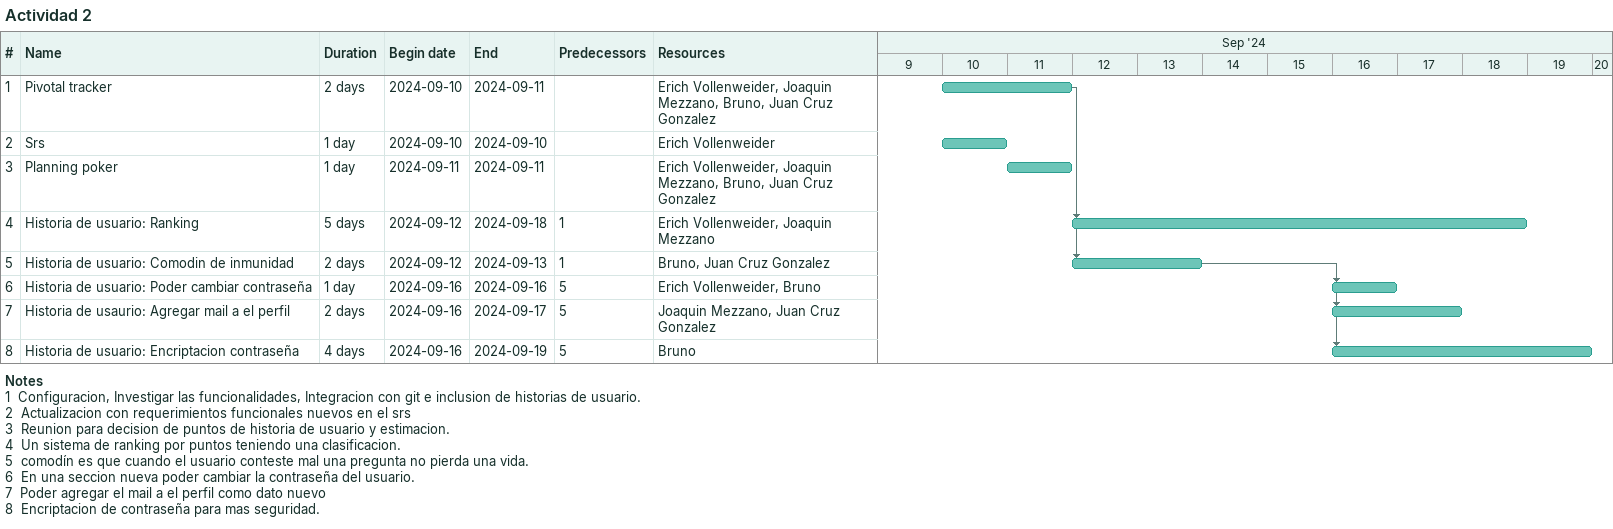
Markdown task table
Actividad 2

| ID | Task | Duration | Start | Finish | Predecessors | Resources |
|---|---|---|---|---|---|---|
| 1 | Pivotal tracker | 2d | 2024-09-10 | 2024-09-11 |  | Erich Vollenweider, Joaquin Mezzano, Bruno, Juan Cruz Gonzalez |
| 2 | Srs | 1d | 2024-09-10 | 2024-09-10 |  | Erich Vollenweider |
| 3 | Planning poker | 1d | 2024-09-11 | 2024-09-11 |  | Erich Vollenweider, Joaquin Mezzano, Bruno, Juan Cruz Gonzalez |
| 4 | Historia de usuario: Ranking | 5d | 2024-09-12 | 2024-09-18 | 1 | Erich Vollenweider, Joaquin Mezzano |
| 5 | Historia de usuario: Comodin de inmunidad | 2d | 2024-09-12 | 2024-09-13 | 1 | Bruno, Juan Cruz Gonzalez |
| 6 | Historia de usuario: Poder cambiar contraseña | 1d | 2024-09-16 | 2024-09-16 | 5 | Erich Vollenweider, Bruno |
| 7 | Historia de usaurio: Agregar mail a el perfil | 2d | 2024-09-16 | 2024-09-17 | 5 | Joaquin Mezzano, Juan Cruz Gonzalez |
| 8 | Historia de usuario: Encriptacion contraseña | 4d | 2024-09-16 | 2024-09-19 | 5 | Bruno |

Notes
- 1: Configuracion, Investigar las funcionalidades, Integracion con git e inclusion de historias de usuario.
- 2: Actualizacion con requerimientos funcionales nuevos en el srs
- 3: Reunion para decision de puntos de historia de usuario y estimacion.
- 4: Un sistema de ranking por puntos teniendo una clasificacion.
- 5: comodín es que cuando el usuario conteste mal una pregunta no pierda una vida.
- 6: En una seccion nueva poder cambiar la contraseña del usuario.
- 7: Poder agregar el mail a el perfil como dato nuevo
- 8: Encriptacion de contraseña para mas seguridad.
